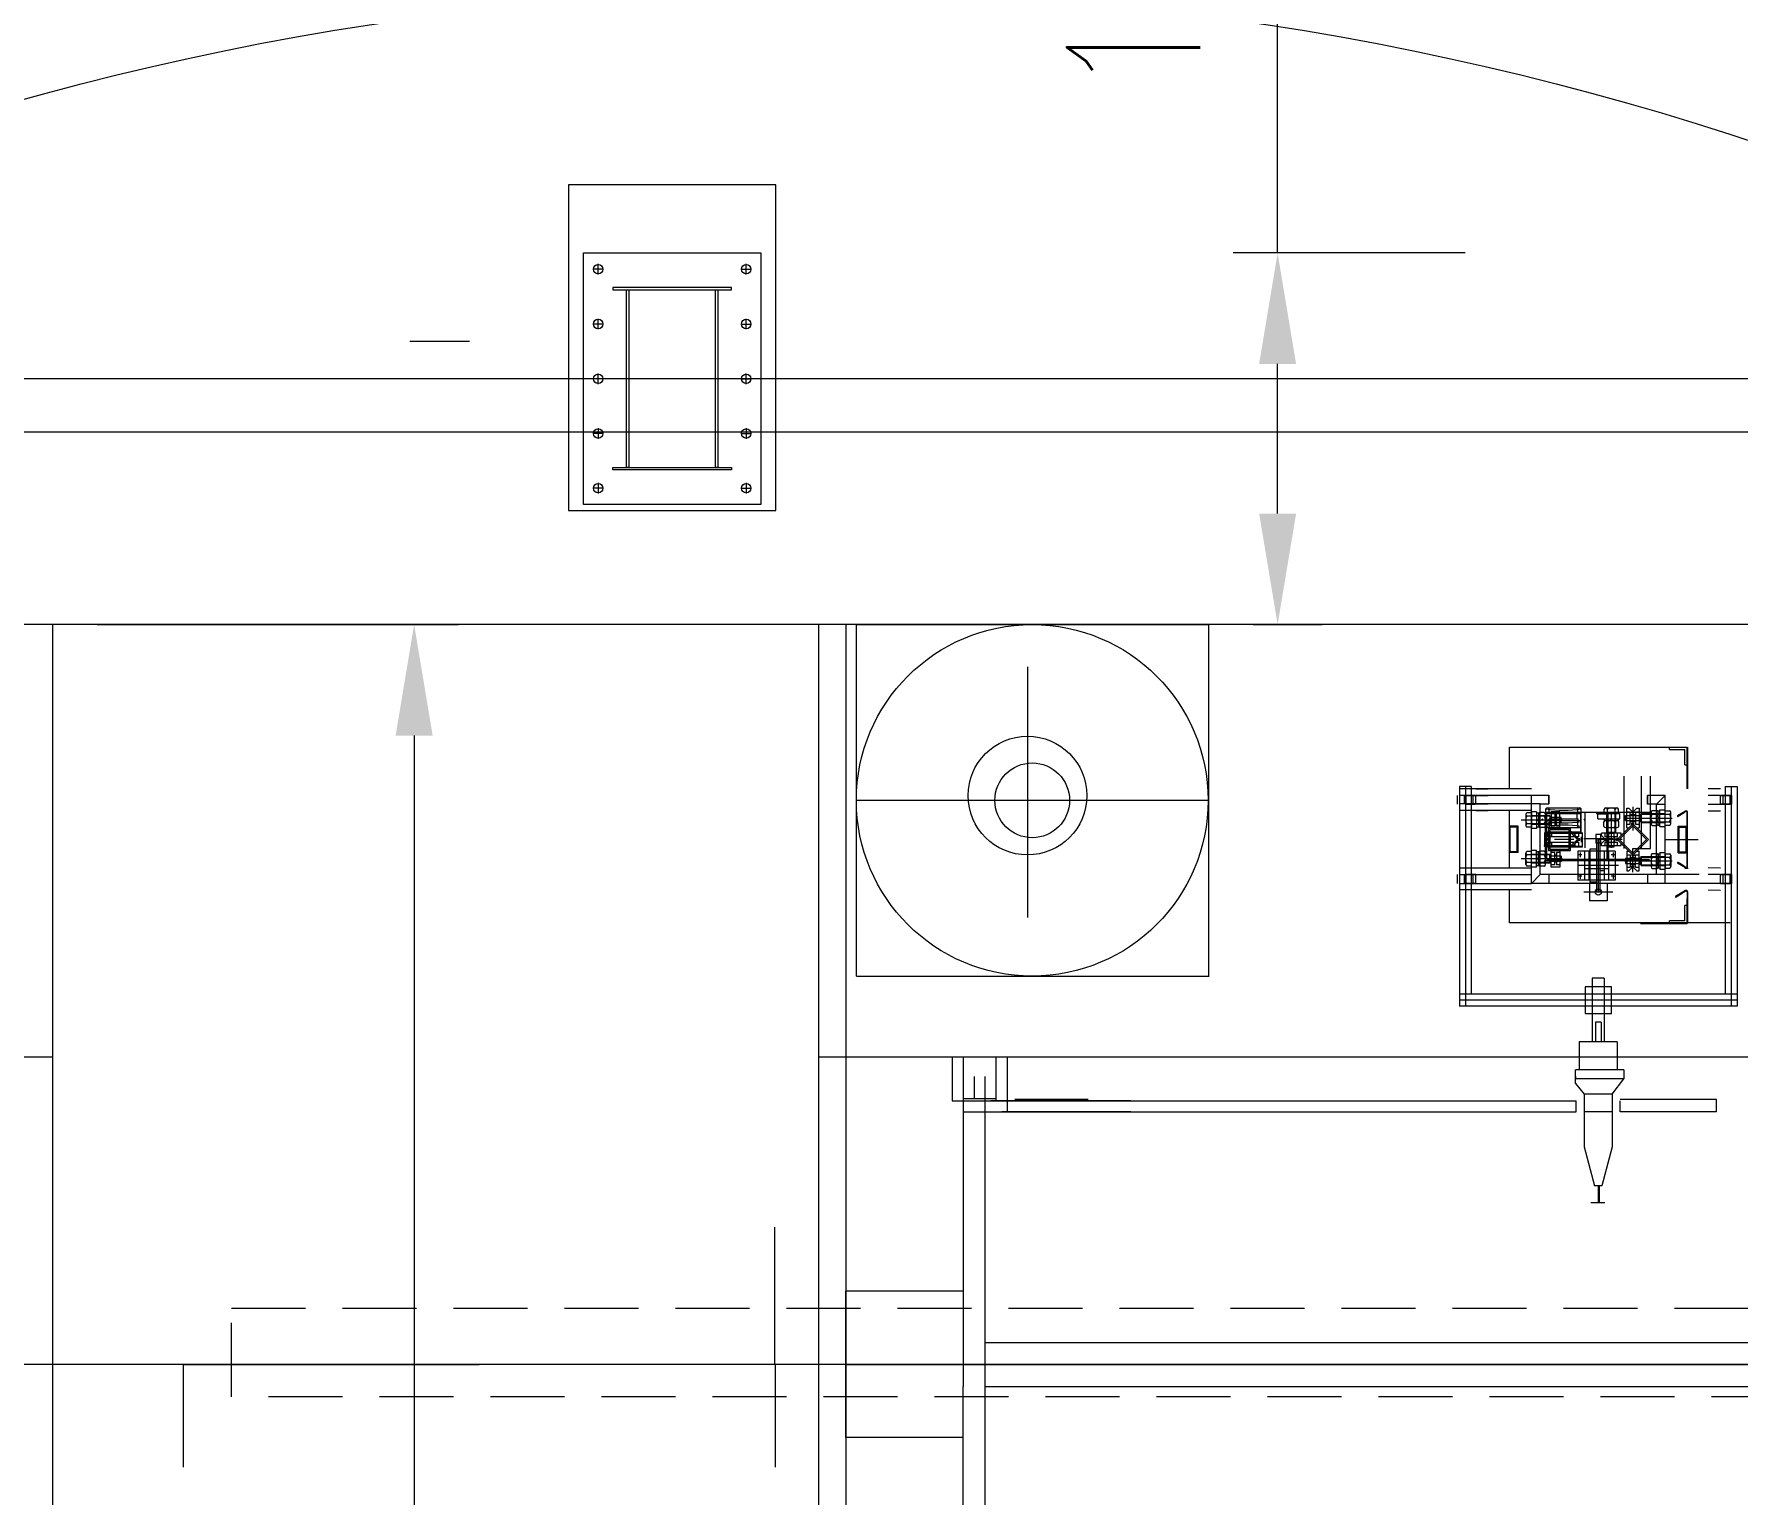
# Model space of a CAD drawing. Header units: inches. Extents: x 702888 to 852715, y 9845 to 271320.
# Drawn here: x 785736 to 791492, y 258725 to 263661 of the extents above; entities that cross this region are included whole.
import ezdxf

# ---------------------------------------------------------------- set-up
doc = ezdxf.new("R2010")
doc.units = ezdxf.units.IN
doc.header["$MEASUREMENT"] = 0
doc.header["$PDMODE"] = 34
doc.linetypes.add('DASHED2', pattern=[0.375, 0.25, -0.125])
doc.layers.get('0').update_dxf_attribs({"lineweight": 5})
doc.layers.get('Defpoints').update_dxf_attribs({"lineweight": 5})
doc.layers.add('AM_5', color=3, linetype='Continuous', lineweight=15)
doc.layers.add('chain', color=2, linetype='Continuous', lineweight=5)
doc.styles.add('s', font='simplex.shx', dxfattribs={"width": 0.8})
doc.dimstyles.new('mahesh$0', dxfattribs={"dimscale": 150, "dimtxt": 3, "dimasz": 2.5, "dimexe": 1, "dimexo": 1, "dimgap": 1, "dimtad": 1, "dimdec": 1, "dimzin": 12, "dimtxsty": 's', "dimcen": 2.5, "dimclrd": 1, "dimclre": 1, "dimclrt": 1, "dimadec": 0, "dimazin": 3, "dimtfac": 1, "dimtdec": 1, "dimtmove": 0, "dimatfit": 3, "dimfxl": 1, "dimlwd": 13, "dimlwe": 13, "dimarcsym": 0})

# ---------------------------------------------------------------- blocks, each defined once
blk = doc.blocks.new('*D416')
at = {"layer": 'AM_5', "color": 1, "lineweight": 13, "transparency": 16777216}
for p, q in [((78311.9, 27976.2), (78311.9, 30348.3)), ((78944.9, 27976.2), (78161.9, 27976.2)), ((78311.9, 27095.6), (78311.9, 27601.2)), ((78229.7, 26720.6), (78461.9, 26720.6))]:
    blk.add_line(p, q, dxfattribs=at)
at = {"layer": 'AM_5', "color": 1, "transparency": 16777216}
for points in [[(78249.4, 27601.2), (78374.4, 27601.2), (78311.9, 27976.2)], [(78249.4, 27095.6), (78374.4, 27095.6), (78311.9, 26720.6)]]:
    blk.add_solid(points, dxfattribs=at)
at = {"layer": 'Defpoints', "color": 0, "transparency": 16777216}
for p in [(78311.9, 27976.2), (79094.9, 27976.2), (78079.7, 26720.6)]:
    blk.add_point(p, dxfattribs=at)
at = {"layer": 'AM_5', "color": 1, "transparency": 16777216, "insert": (77894, 29349.8), "char_height": 450, "attachment_point": 5, "rotation": 90, "style": 's'}
blk.add_mtext('1255,6', dxfattribs=at)
blk = doc.blocks.new('*D418')
at = {"layer": 'AM_5', "color": 1, "lineweight": 13, "transparency": 16777216}
for p, q in [((74324.6, 26720.6), (75544.9, 26720.6)), ((75394.9, 26345.6), (75394.9, 11469)), ((75318.1, 11094), (75244.9, 11094))]:
    blk.add_line(p, q, dxfattribs=at)
at = {"layer": 'AM_5', "color": 1, "transparency": 16777216}
for points in [[(75332.4, 26345.6), (75457.4, 26345.6), (75394.9, 26720.6)], [(75332.4, 11469), (75457.4, 11469), (75394.9, 11094)]]:
    blk.add_solid(points, dxfattribs=at)
at = {"layer": 'Defpoints', "color": 0, "transparency": 16777216}
for p in [(74174.6, 26720.6), (75394.9, 11094), (75468.1, 11094)]:
    blk.add_point(p, dxfattribs=at)
at = {"layer": 'AM_5', "color": 1, "transparency": 16777216, "insert": (74977.1, 18907.3), "char_height": 450, "attachment_point": 5, "rotation": 90, "style": 's'}
blk.add_mtext('15626,6', dxfattribs=at)
blk = doc.blocks.new('A$C76b9bb42')
at = {"color": 3}
for p, q in [((76034.5667, 27921.1859), (75998.5667, 27921.1859)), ((76016.5667, 27903.1859), (76016.5667, 27939.1859)), ((76498.5667, 27921.1859), (76534.5667, 27921.1859)), ((76516.5667, 27903.1859), (76516.5667, 27939.1859)), ((76016.5667, 27718.1859), (76016.5667, 27754.1859)), ((76516.5667, 27718.1859), (76516.5667, 27754.1859)), ((76034.5667, 27736.1859), (75998.5667, 27736.1859)), ((76498.5667, 27736.1859), (76534.5667, 27736.1859)), ((76034.5667, 27551.1859), (75998.5667, 27551.1859)), ((76016.5667, 27533.1859), (76016.5667, 27569.1859)), ((76498.5667, 27551.1859), (76534.5667, 27551.1859)), ((76516.5667, 27533.1859), (76516.5667, 27569.1859)), ((76034.5667, 27366.1859), (75998.5667, 27366.1859)), ((76016.5667, 27384.1859), (76016.5667, 27348.1859)), ((76498.5667, 27366.1859), (76534.5667, 27366.1859)), ((76516.5667, 27384.1859), (76516.5667, 27348.1859)), ((76034.5667, 27181.1859), (75998.5667, 27181.1859)), ((76016.5667, 27199.1859), (76016.5667, 27163.1859)), ((76498.5667, 27181.1859), (76534.5667, 27181.1859)), ((76516.5667, 27199.1859), (76516.5667, 27163.1859))]:
    blk.add_line(p, q, dxfattribs=at)
for p, q in [((75379.9827, 27678.4401), (75581.5452, 27678.4401)), ((74174.5672, 14160.1254), (74174.5672, 26720.6253)), ((76761.653, 14160.1254), (76761.653, 26720.6253)), ((76888.8647, 25532.6253), (76888.8647, 26720.6253)), ((77466.8802, 26577.2718), (77466.8802, 25730.5795)), ((79094.8865, 26166.4057), (79094.8865, 26306.4176)), ((79094.8865, 26306.1859), (79695.2215, 26306.1859)), ((79635.8215, 26298.7609), (79635.8215, 26306.1859)), ((79695.2215, 26165.1109), (79695.2215, 26306.1859)), ((79696.7065, 26165.1109), (79696.7065, 26306.1859)), ((79698.1915, 26165.1109), (79698.1915, 26306.1859)), ((79635.8215, 26298.7609), (79687.7965, 26298.7609)), ((79687.7965, 26246.7859), (79687.7965, 26298.7609)), ((79482.2081, 25963.612), (79482.2081, 26208.2346)), ((79541.6081, 25963.612), (79541.6081, 26208.2346)), ((79571.3081, 25963.612), (79571.3081, 26208.2346)), ((79687.7965, 26246.7859), (79695.2215, 26246.7859)), ((78919.8002, 26113.1359), (78919.8002, 26142.8359)), ((78966.099, 26173.6394), (78926.004, 26173.6394)), ((78926.004, 26173.6394), (78926.004, 25431.3071)), ((78926.004, 26166.4057), (79169.1365, 26166.4057)), ((78926.004, 26144.1307), (79169.1365, 26144.1307)), ((78943.5602, 26113.1359), (78943.5602, 26142.8359)), ((78946.0515, 26173.6394), (78946.0515, 25431.3071)), ((78946.9806, 26113.1359), (78946.9806, 26142.8359)), ((78946.9806, 26142.8359), (78979.6506, 26142.8359)), ((78948.5429, 26113.1359), (78948.5429, 26142.8359)), ((78981.2129, 26142.8359), (78948.5429, 26142.8359)), ((78966.099, 26173.6394), (78966.099, 25471.4021)), ((78972.3029, 26113.1359), (78972.3029, 26142.8359)), ((78981.2129, 26165.1109), (79023.6365, 26165.3426)), ((78981.2129, 26142.8359), (79023.6365, 26143.0676)), ((78981.2129, 26113.1359), (78981.2129, 26142.8359)), ((79169.1365, 26144.1307), (79228.5365, 26144.1307)), ((79169.1365, 25847.1307), (79169.1365, 26144.1307)), ((79228.5365, 26114.4307), (79228.5365, 26144.1307)), ((79228.5365, 26144.1307), (79228.5365, 26114.4307)), ((79561.5715, 26142.8359), (79561.5715, 26113.1359)), ((79561.5715, 26113.1359), (79561.5715, 26142.8359)), ((79620.9715, 26142.8359), (79561.5715, 26142.8359)), ((79591.2715, 26113.1359), (79620.9715, 26142.8359)), ((79620.9715, 25845.8359), (79620.9715, 26142.8359)), ((79808.5601, 26165.1109), (79766.1365, 26165.3426)), ((79808.5601, 26142.8359), (79766.1365, 26143.0676)), ((79808.5601, 26113.1359), (79808.5601, 26142.8359)), ((79808.5601, 26142.8359), (79841.2301, 26142.8359)), ((79842.7924, 26142.8359), (79810.1224, 26142.8359)), ((79817.4701, 26113.1359), (79817.4701, 26142.8359)), ((79823.674, 26173.6394), (79863.769, 26173.6394)), ((79823.674, 26173.6394), (79823.674, 25471.4021)), ((79841.2301, 26113.1359), (79841.2301, 26142.8359)), ((79842.7924, 26113.1359), (79842.7924, 26142.8359)), ((79843.7215, 26173.6394), (79843.7215, 25431.3071)), ((79846.2128, 26113.1359), (79846.2128, 26142.8359)), ((79863.769, 26173.6394), (79863.769, 25431.3071)), ((78076.8647, 26126.6253), (76888.8647, 26126.6253)), ((79169.1365, 26114.4307), (78926.004, 26114.4307)), ((79169.1365, 26092.1557), (78926.004, 26092.1557)), ((78946.9806, 26113.1359), (78979.6506, 26113.1359)), ((78981.2129, 26113.1359), (78948.5429, 26113.1359)), ((79023.6365, 26113.3676), (78981.2129, 26113.1359)), ((79023.6365, 26091.0926), (78981.2129, 26090.8609)), ((79094.8865, 25898.0426), (79094.8865, 26092.1557)), ((79149.8315, 26078.8899), (79149.8315, 26040.8719)), ((79169.1365, 26084.4101), (79153.8674, 26084.4101)), ((79169.1361, 26074.9061), (79169.1361, 26044.9091)), ((79169.1361, 26074.9061), (79170.8095, 26074.9061)), ((79198.8365, 26114.4307), (79169.1365, 26114.4307)), ((79186.9565, 26088.1226), (79169.1365, 26088.1226)), ((79169.1365, 26084.4101), (79169.1365, 26035.4051)), ((79216.6561, 26074.7576), (79169.1365, 26074.7576)), ((79186.9561, 26083.6676), (79186.9561, 26036.1476)), ((79192.8961, 26083.6676), (79186.9561, 26083.6676)), ((79186.9565, 26088.1226), (79186.9565, 26031.6926)), ((79192.8961, 26083.6676), (79192.8961, 26036.1476)), ((79212.827, 26085.1526), (79196.7251, 26085.1526)), ((79198.8365, 26114.4307), (79228.5365, 26114.4307)), ((79198.8365, 25876.8307), (79198.8365, 26114.4307)), ((79216.6561, 26079.027), (79216.6561, 26040.7882)), ((79231.5061, 26074.7576), (79216.6561, 26074.7576)), ((79573.0865, 26085.3308), (79216.6865, 26085.3308)), ((79216.6865, 25921.9808), (79216.6865, 26085.3308)), ((79218.2438, 26082.6013), (79218.2438, 26097.4513)), ((79218.2438, 26034.6626), (79218.2438, 26082.6013)), ((79220.1001, 26034.6626), (79220.1001, 26082.1822)), ((79220.2486, 26082.1826), (79220.2486, 26080.5091)), ((79220.2486, 26082.1826), (79335.7516, 26082.1826)), ((79220.8426, 26053.2251), (79220.8426, 26078.4701)), ((79253.8115, 26080.8758), (79221.1415, 26080.8758)), ((79221.1415, 25926.4358), (79221.1415, 26080.8758)), ((79224.2323, 26101.4872), (79331.7143, 26101.4872)), ((79229.7526, 26082.1822), (79229.7526, 26097.4513)), ((79229.7526, 26082.1822), (79326.2476, 26082.1822)), ((79231.5061, 26074.7576), (79231.5061, 26045.0576)), ((79231.5061, 26074.7576), (79232.9911, 26073.2726)), ((79235.9611, 26088.1226), (79235.9611, 26031.6926)), ((79265.6611, 26088.1226), (79235.9611, 26088.1226)), ((79247.8411, 26080.6976), (79235.9611, 26080.6976)), ((79247.8411, 26080.6976), (79247.8411, 26039.1176)), ((79252.7701, 26064.3622), (79252.7701, 26082.1822)), ((79252.7701, 26082.1822), (79324.0201, 26082.1822)), ((79253.7811, 26039.1176), (79253.7811, 26080.6976)), ((79265.6611, 26080.6976), (79253.7811, 26080.6976)), ((79253.8115, 26080.8758), (79253.8115, 26085.3308)), ((79265.6611, 26031.6926), (79265.6611, 26088.1226)), ((79324.0201, 26064.3622), (79324.0201, 26082.1822)), ((79326.2476, 26082.1822), (79326.2476, 26097.4513)), ((79335.7516, 26082.1826), (79335.7516, 26080.5091)), ((79335.9001, 26034.6626), (79335.9001, 26082.1822)), ((79337.7563, 26082.6013), (79337.7563, 26097.4513)), ((79337.7563, 26034.6626), (79337.7563, 26082.6013)), ((79350.7501, 25966.6785), (79350.7501, 26087.2362)), ((79390.7965, 26080.6441), (79390.7965, 26085.0991)), ((79390.7965, 26080.6441), (79390.7965, 26085.0991)), ((79390.7965, 26080.6441), (79423.4665, 26080.6441)), ((79390.7965, 26080.6441), (79423.4665, 26080.6441)), ((79393.344, 26064.1305), (79393.344, 26081.9505)), ((79393.344, 26081.9505), (79467.594, 26081.9505)), ((79414.8765, 26081.9505), (79414.8765, 26097.2196)), ((79414.8765, 26081.9505), (79463.8815, 26081.9505)), ((79420.3967, 26101.2555), (79458.4147, 26101.2555)), ((79423.4665, 26080.6441), (79423.4665, 25926.2041)), ((79423.7865, 26052.9934), (79423.7865, 26078.2384)), ((79424.3805, 26081.9509), (79424.3805, 26080.2774)), ((79424.3805, 26081.9509), (79454.3775, 26081.9509)), ((79424.529, 26034.4309), (79424.529, 26081.9505)), ((79426.3852, 26082.3696), (79426.3852, 26097.2196)), ((79426.3852, 26034.4309), (79426.3852, 26082.3696)), ((79427.9215, 26085.0991), (79427.9215, 25921.7491)), ((79439.379, 25966.4468), (79439.379, 26087.0046)), ((79452.3727, 26082.3696), (79452.3727, 26097.2196)), ((79452.3727, 26034.4309), (79452.3727, 26082.3696)), ((79454.229, 26034.4309), (79454.229, 26081.9505)), ((79454.3775, 26081.9509), (79454.3775, 26080.2774)), ((79463.8815, 26081.9505), (79463.8815, 26097.2196)), ((79467.594, 26064.1305), (79467.594, 26081.9505)), ((79486.6631, 26057.955), (79486.6631, 26075.775)), ((79486.6631, 26075.775), (79489.4846, 26075.775)), ((79489.4846, 26057.955), (79489.4846, 26075.775)), ((79489.4846, 26075.4037), (79491.1181, 26075.4037)), ((79491.1181, 26033.4525), (79491.1181, 26100.2775)), ((79491.1181, 26100.2775), (79498.5431, 26100.2775)), ((79491.1181, 26087.655), (79502.9981, 26087.655)), ((79491.1181, 26075.775), (79535.6681, 26075.775)), ((79491.1181, 26075.775), (79532.6981, 26075.775)), ((79508.9381, 26089.8825), (79498.5431, 26100.2775)), ((79502.9981, 26046.075), (79502.9981, 26087.655)), ((79502.9981, 26078.745), (79520.8181, 26078.745)), ((79508.9381, 26089.8825), (79508.9381, 26084.685)), ((79508.9381, 26084.685), (79514.8781, 26084.685)), ((79511.9081, 26104.9379), (79511.9081, 26025.0598)), ((79525.2731, 26100.2775), (79514.8781, 26089.8825)), ((79514.8781, 26089.8825), (79514.8781, 26084.685)), ((79520.8181, 26087.655), (79520.8181, 26046.075)), ((79520.8181, 26087.655), (79532.6981, 26087.655)), ((79525.2731, 26100.2775), (79532.6981, 26100.2775)), ((79532.6981, 26100.2775), (79532.6981, 26033.4525)), ((79532.6981, 26077.26), (79535.6681, 26077.26)), ((79535.6681, 26077.26), (79535.6681, 26056.47)), ((79535.6681, 26077.26), (79538.6381, 26077.26)), ((79538.6381, 26080.23), (79540.1231, 26081.715)), ((79538.6381, 26053.5), (79538.6381, 26080.23)), ((79538.6381, 26079.8587), (79573.4519, 26079.8587)), ((79540.1231, 26081.715), (79573.4519, 26081.715)), ((79540.1231, 26052.015), (79540.1231, 26081.715)), ((79591.2715, 26113.1359), (79561.5715, 26113.1359)), ((79573.4519, 26047.7456), (79573.4519, 26085.9844)), ((79573.4519, 26081.715), (79620.9715, 26081.715)), ((79573.4519, 26079.8587), (79621.3905, 26079.8587)), ((79577.2809, 26092.11), (79593.3829, 26092.11)), ((79577.2809, 26079.8587), (79593.3829, 26079.8587)), ((79591.2715, 26113.1359), (79620.9715, 26113.1359)), ((79591.2715, 25875.5359), (79591.2715, 26113.1359)), ((79597.2119, 26043.105), (79597.2119, 26090.625)), ((79597.2119, 26090.625), (79603.1519, 26090.625)), ((79603.1515, 26038.65), (79603.1515, 26095.08)), ((79603.1515, 26095.08), (79620.9715, 26095.08)), ((79603.1519, 26043.105), (79603.1519, 26090.625)), ((79620.9719, 26081.8635), (79619.2984, 26081.8635)), ((79620.9715, 26042.3625), (79620.9715, 26091.3675)), ((79620.9715, 26091.3675), (79636.2405, 26091.3675)), ((79620.9719, 26051.8665), (79620.9719, 26081.8635)), ((79621.3905, 26079.8587), (79636.2405, 26079.8587)), ((79640.2765, 26047.8827), (79640.2765, 26085.9007)), ((79690.024, 26090.2669), (79662.984, 26074.6554)), ((79690.7665, 26088.9809), (79663.7265, 26073.3693)), ((79685.331, 26084.128), (79664.469, 26072.0833)), ((79684.5885, 26085.414), (79685.331, 26084.128)), ((79695.2215, 25897.8109), (79695.2215, 26090.8609)), ((79695.2215, 25902.2631), (79695.2215, 26086.4088)), ((79696.7065, 25902.2631), (79696.7065, 26086.4088)), ((79766.1365, 26113.3676), (79808.5601, 26113.1359)), ((79766.1365, 26091.0926), (79808.5601, 26090.8609)), ((79808.5601, 26113.1359), (79841.2301, 26113.1359)), ((79842.7924, 26113.1359), (79810.1224, 26113.1359)), ((79124.5865, 26039.1176), (79094.8865, 26039.1176)), ((79121.6165, 26036.1476), (79097.8565, 26036.1476)), ((79097.8565, 25952.9876), (79097.8565, 26036.1476)), ((79121.6165, 25952.9876), (79121.6165, 26036.1476)), ((79124.5865, 25950.0176), (79124.5865, 26039.1176)), ((79272.7602, 26059.9076), (79134.3824, 26059.9076)), ((79168.7174, 26072.9014), (79153.8674, 26072.9014)), ((79168.7174, 26046.9139), (79153.8674, 26046.9139)), ((79169.1365, 26035.4051), (79153.8674, 26035.4051)), ((79216.6561, 26072.9014), (79168.7174, 26072.9014)), ((79216.6561, 26046.9139), (79168.7174, 26046.9139)), ((79169.1361, 26044.9091), (79170.8095, 26044.9091)), ((79216.6561, 26045.0576), (79169.1365, 26045.0576)), ((79186.9565, 26031.6926), (79169.1365, 26031.6926)), ((79192.8961, 26036.1476), (79186.9561, 26036.1476)), ((79192.8961, 26063.1548), (79186.9565, 26060.0601)), ((79192.8961, 26059.9076), (79186.9565, 26056.8129)), ((79212.827, 26072.9014), (79196.7251, 26072.9014)), ((79212.827, 26046.9139), (79196.7251, 26046.9139)), ((79212.827, 26034.6626), (79196.7251, 26034.6626)), ((79208.4973, 26058.4226), (79205.4026, 26064.3622)), ((79214.1601, 26015.3576), (79214.1601, 26018.3276)), ((79215.6451, 26015.3576), (79215.6451, 26018.3276)), ((79232.9911, 26072.9014), (79216.6561, 26072.9014)), ((79232.9911, 26046.9139), (79216.6561, 26046.9139)), ((79231.5061, 26045.0576), (79216.6561, 26045.0576)), ((79218.2438, 26038.4916), (79218.2438, 26054.5936)), ((79218.2438, 26018.3276), (79218.2438, 26034.6626)), ((79220.1001, 26019.8126), (79218.6151, 26018.3276)), ((79218.6151, 26018.3276), (79337.3851, 26018.3276)), ((79220.1001, 26019.8126), (79220.1001, 26034.6626)), ((79220.1001, 26019.8126), (79335.9001, 26019.8126)), ((79220.2486, 26049.5126), (79220.2486, 26053.2251)), ((79224.3694, 26034.6626), (79331.6307, 26034.6626)), ((79301.3011, 26031.6926), (79227.0511, 26031.6926)), ((79227.0511, 26031.6926), (79227.0511, 25957.4426)), ((79229.0101, 26058.4226), (79229.0101, 26064.3626)), ((79229.0101, 26064.3626), (79326.9901, 26064.3626)), ((79229.0101, 26058.4226), (79326.9901, 26058.4226)), ((79230.4951, 26038.4916), (79230.4951, 26054.5936)), ((79232.9911, 26046.5426), (79231.5061, 26045.0576)), ((79296.8461, 26027.2376), (79231.5061, 26027.2376)), ((79231.5061, 26027.2376), (79231.5061, 25961.8976)), ((79232.9911, 26073.2726), (79232.9911, 26046.5426)), ((79235.9611, 26070.3026), (79232.9911, 26070.3026)), ((79265.6611, 26068.8176), (79232.9911, 26068.8176)), ((79265.6611, 26050.9976), (79232.9911, 26050.9976)), ((79235.9611, 26049.5126), (79232.9911, 26049.5126)), ((79265.6611, 26068.8176), (79235.9611, 26068.8176)), ((79265.6611, 26050.9976), (79235.9611, 26050.9976)), ((79247.8411, 26039.1176), (79235.9611, 26039.1176)), ((79265.6611, 26031.6926), (79235.9611, 26031.6926)), ((79253.7811, 26071.7876), (79247.8411, 26071.7876)), ((79253.7811, 26048.0276), (79247.8411, 26048.0276)), ((79252.7701, 26064.3622), (79324.0201, 26064.3622)), ((79265.6611, 26039.1176), (79253.7811, 26039.1176)), ((79267.2946, 26068.4464), (79265.6611, 26068.4464)), ((79267.2946, 26051.3689), (79265.6611, 26051.3689)), ((79267.2946, 26050.9976), (79267.2946, 26068.8176)), ((79270.1161, 26068.8176), (79267.2946, 26068.8176)), ((79270.1161, 26050.9976), (79267.2946, 26050.9976)), ((79270.1161, 26050.9976), (79270.1161, 26068.8176)), ((79296.8461, 25961.8976), (79296.8461, 26027.2376)), ((79301.3011, 25957.4426), (79301.3011, 26031.6926)), ((79301.3011, 25963.3826), (79301.3011, 26025.7526)), ((79301.3011, 25963.3826), (79301.3011, 26025.7526)), ((79304.4512, 26020.8189), (79301.3011, 26017.6688)), ((79301.3011, 26017.6688), (79324.4022, 25994.5676)), ((79304.4512, 26020.8189), (79330.7026, 25994.5676)), ((79325.5051, 26038.4916), (79325.5051, 26054.5936)), ((79326.9901, 26058.4226), (79326.9901, 26064.3626)), ((79335.9001, 26019.8126), (79335.9001, 26034.6626)), ((79337.3851, 26018.3276), (79335.9001, 26019.8126)), ((79337.7563, 26038.4916), (79337.7563, 26054.5936)), ((79337.7563, 26018.3276), (79337.7563, 26034.6626)), ((79340.3551, 26015.3576), (79340.3551, 26018.3276)), ((79341.8401, 26015.3576), (79341.8401, 26018.3276)), ((79350.7501, 26058.4226), (79347.6553, 26064.3622)), ((79393.344, 26064.1305), (79467.594, 26064.1305)), ((79414.134, 26038.2599), (79414.134, 26054.3619)), ((79415.619, 26064.1309), (79463.139, 26064.1309)), ((79415.619, 26058.1909), (79415.619, 26064.1309)), ((79415.619, 26058.1909), (79463.139, 26058.1909)), ((79420.2596, 26034.4309), (79458.4984, 26034.4309)), ((79424.3805, 26049.2809), (79424.3805, 26052.9934)), ((79424.529, 26019.5809), (79424.529, 26034.4309)), ((79424.529, 26019.5809), (79454.229, 26019.5809)), ((79424.529, 26019.5809), (79426.014, 26018.0959)), ((79426.014, 26018.0959), (79452.744, 26018.0959)), ((79426.3852, 26038.2599), (79426.3852, 26054.3619)), ((79426.3852, 26018.0959), (79426.3852, 26034.4309)), ((79428.984, 26015.1259), (79428.984, 26018.0959)), ((79430.469, 26015.1259), (79430.469, 26018.0959)), ((79436.1317, 26058.1909), (79439.2265, 26064.1305)), ((79439.379, 26058.1909), (79442.4737, 26064.1305)), ((79448.289, 26015.1259), (79448.289, 26018.0959)), ((79449.774, 26015.1259), (79449.774, 26018.0959)), ((79452.3727, 26038.2599), (79452.3727, 26054.3619)), ((79452.3727, 26018.0959), (79452.3727, 26034.4309)), ((79452.744, 26018.0959), (79454.229, 26019.5809)), ((79454.229, 26019.5809), (79454.229, 26034.4309)), ((79459.4054, 25994.3359), (79511.9081, 26046.8386)), ((79463.139, 26058.1909), (79463.139, 26064.1309)), ((79464.624, 26038.2599), (79464.624, 26054.3619)), ((79465.7057, 25994.3359), (79511.9081, 26040.5383)), ((79484.019, 26066.865), (79644.5043, 26066.865)), ((79486.6631, 26057.955), (79489.4846, 26057.955)), ((79489.4846, 26058.3262), (79491.1181, 26058.3262)), ((79491.1181, 26057.955), (79535.6681, 26057.955)), ((79491.1181, 26057.955), (79532.6981, 26057.955)), ((79491.1181, 26046.075), (79502.9981, 26046.075)), ((79491.1181, 26033.4525), (79498.5431, 26033.4525)), ((79511.9081, 26046.8175), (79498.5431, 26033.4525)), ((79502.9981, 26054.985), (79520.8181, 26054.985)), ((79508.9381, 26043.8475), (79508.9381, 26049.045)), ((79508.9381, 26049.045), (79514.8781, 26049.045)), ((79511.9081, 26046.8386), (79564.4107, 25994.3359)), ((79525.2731, 26033.4525), (79511.9081, 26046.8175)), ((79511.9081, 26040.5383), (79558.1104, 25994.3359)), ((79514.8781, 26043.8475), (79514.8781, 26049.045)), ((79520.8181, 26046.075), (79532.6981, 26046.075)), ((79525.2731, 26033.4525), (79532.6981, 26033.4525)), ((79532.6981, 26056.47), (79535.6681, 26056.47)), ((79535.6681, 26056.47), (79538.6381, 26056.47)), ((79538.6381, 26053.8712), (79573.4519, 26053.8712)), ((79540.1231, 26052.015), (79538.6381, 26053.5)), ((79540.1231, 26052.015), (79573.4519, 26052.015)), ((79573.4519, 26053.8712), (79621.3905, 26053.8712)), ((79573.4519, 26052.015), (79620.9715, 26052.015)), ((79577.2809, 26053.8712), (79593.3829, 26053.8712)), ((79577.2809, 26041.62), (79593.3829, 26041.62)), ((79597.2119, 26066.865), (79603.1515, 26069.9597)), ((79597.2119, 26063.6177), (79603.1515, 26066.7125)), ((79597.2119, 26043.105), (79603.1519, 26043.105)), ((79603.1515, 26038.65), (79620.9715, 26038.65)), ((79620.9719, 26051.8665), (79619.2984, 26051.8665)), ((79620.9715, 26042.3625), (79636.2405, 26042.3625)), ((79621.3905, 26053.8712), (79636.2405, 26053.8712)), ((79665.5215, 26038.8859), (79695.2215, 26038.8859)), ((79665.5215, 25949.7859), (79665.5215, 26038.8859)), ((79668.4915, 26035.9159), (79692.2515, 26035.9159)), ((79668.4915, 25952.7559), (79668.4915, 26035.9159)), ((79692.2515, 25952.7559), (79692.2515, 26035.9159)), ((79213.7888, 25972.1441), (79213.7888, 25973.7776)), ((79214.1601, 25973.7776), (79214.1601, 26015.3576)), ((79214.1601, 25973.7776), (79214.1601, 26015.3576)), ((79214.1601, 25969.3226), (79214.1601, 25972.1441)), ((79214.1601, 25972.1441), (79341.8401, 25972.1441)), ((79214.1601, 25969.3226), (79341.8401, 25969.3226)), ((79215.6451, 26015.3576), (79340.3551, 26015.3576)), ((79217.1301, 25985.6576), (79217.1301, 26003.4776)), ((79223.0701, 25991.5976), (79223.0701, 25997.5376)), ((79228.2676, 25997.5376), (79223.0701, 25997.5376)), ((79228.2676, 25991.5976), (79223.0701, 25991.5976)), ((79226.0401, 26003.4776), (79226.0401, 26015.3576)), ((79329.9601, 26003.4776), (79226.0401, 26003.4776)), ((79226.0401, 25985.6576), (79329.9601, 25985.6576)), ((79226.0401, 25973.7776), (79226.0401, 25985.6576)), ((79238.6626, 26007.9326), (79228.2676, 25997.5376)), ((79228.2676, 25991.5976), (79238.6626, 25981.2026)), ((79231.5061, 25961.8976), (79296.8461, 25961.8976)), ((79238.6626, 26007.9326), (79238.6626, 26015.3576)), ((79317.3376, 26015.3576), (79238.6626, 26015.3576)), ((79238.6626, 25973.7776), (79238.6626, 25981.2026)), ((79238.6626, 25973.7776), (79317.3376, 25973.7776)), ((79312.6772, 25994.5676), (79247.0552, 25994.5676)), ((79324.4022, 25994.5676), (79301.3011, 25971.4664)), ((79301.3011, 25971.4664), (79304.4512, 25968.3163)), ((79330.7026, 25994.5676), (79304.4512, 25968.3163)), ((79317.3376, 26007.9326), (79317.3376, 26015.3576)), ((79317.3376, 26007.9326), (79330.7026, 25994.5676)), ((79330.7026, 25994.5676), (79317.3376, 25981.2026)), ((79317.3376, 25973.7776), (79317.3376, 25981.2026)), ((79327.7326, 25997.5376), (79332.9301, 25997.5376)), ((79327.7326, 25991.5976), (79332.9301, 25991.5976)), ((79329.9601, 26003.4776), (79329.9601, 26015.3576)), ((79329.9601, 25973.7776), (79329.9601, 25985.6576)), ((79332.9301, 25991.5976), (79332.9301, 25997.5376)), ((79338.8701, 25985.6576), (79338.8701, 26003.4776)), ((79341.8401, 25973.7776), (79341.8401, 26015.3576)), ((79341.8401, 25973.7776), (79341.8401, 26015.3576)), ((79341.8401, 25969.3226), (79341.8401, 25972.1441)), ((79342.2113, 25972.1441), (79342.2113, 25973.7776)), ((79444.2862, 25996.2308), (79346.6911, 25996.2308)), ((79389.3177, 25961.9867), (79366.3002, 25961.9867)), ((79366.3002, 25961.9867), (79366.3002, 25850.6117)), ((79403.054, 26011.0808), (79386.719, 26011.0808)), ((79386.719, 26011.0808), (79386.719, 25981.3808)), ((79403.054, 25981.3808), (79386.719, 25981.3808)), ((79389.3177, 25996.2308), (79389.3177, 25816.3676)), ((79394.8865, 25996.2308), (79394.8865, 25816.3676)), ((79475.3517, 25994.3359), (79395.4737, 25994.3359)), ((79400.4552, 25996.2308), (79400.4552, 25816.3676)), ((79403.054, 26011.0808), (79403.054, 25981.3808)), ((79405.9665, 26007.7009), (79405.9665, 26015.1259)), ((79472.7915, 26015.1259), (79405.9665, 26015.1259)), ((79405.9665, 26007.7009), (79416.3615, 25997.3059)), ((79416.3615, 25991.3659), (79405.9665, 25980.9709)), ((79405.9665, 25973.5459), (79405.9665, 25980.9709)), ((79405.9665, 25973.5459), (79472.7915, 25973.5459)), ((79416.3615, 25997.3059), (79421.559, 25997.3059)), ((79416.3615, 25991.3659), (79421.559, 25991.3659)), ((79418.589, 26003.2459), (79418.589, 26015.1259)), ((79460.169, 26003.2459), (79418.589, 26003.2459)), ((79418.589, 25985.4259), (79460.169, 25985.4259)), ((79418.589, 25973.5459), (79418.589, 25985.4259)), ((79421.559, 25991.3659), (79421.559, 25997.3059)), ((79427.499, 25985.4259), (79427.499, 26003.2459)), ((79428.984, 26015.1259), (79449.774, 26015.1259)), ((79430.469, 25973.5459), (79430.469, 26015.1259)), ((79430.469, 25973.5459), (79430.469, 26015.1259)), ((79430.469, 25971.9124), (79448.289, 25971.9124)), ((79430.469, 25969.0909), (79430.469, 25971.9124)), ((79430.469, 25969.0909), (79448.289, 25969.0909)), ((79430.8402, 25971.9124), (79430.8402, 25973.5459)), ((79447.9177, 25971.9124), (79447.9177, 25973.5459)), ((79448.289, 25973.5459), (79448.289, 26015.1259)), ((79448.289, 25973.5459), (79448.289, 26015.1259)), ((79448.289, 25969.0909), (79448.289, 25971.9124)), ((79451.259, 25985.4259), (79451.259, 26003.2459)), ((79462.3965, 25997.3059), (79457.199, 25997.3059)), ((79457.199, 25991.3659), (79457.199, 25997.3059)), ((79462.3965, 25991.3659), (79457.199, 25991.3659)), ((79459.4054, 25994.3359), (79511.9081, 25941.8332)), ((79472.7915, 26007.7009), (79459.4265, 25994.3359)), ((79459.4265, 25994.3359), (79472.7915, 25980.9709)), ((79460.169, 26003.2459), (79460.169, 26015.1259)), ((79460.169, 25973.5459), (79460.169, 25985.4259)), ((79465.7057, 25994.3359), (79511.9081, 25948.1336)), ((79472.7915, 26007.7009), (79472.7915, 26015.1259)), ((79472.7915, 25973.5459), (79472.7915, 25980.9709)), ((79511.9081, 25941.8332), (79564.4107, 25994.3359)), ((79511.9081, 25948.1336), (79558.1104, 25994.3359)), ((79511.9081, 25963.612), (79571.3081, 25963.612)), ((79511.9081, 25883.734), (79511.9081, 25963.612)), ((79620.9715, 25994.3359), (79732.0847, 25994.3359)), ((79124.5865, 25950.0176), (79094.8865, 25950.0176)), ((79121.6165, 25952.9876), (79097.8565, 25952.9876)), ((79272.7602, 25929.2276), (79134.3824, 25929.2276)), ((79149.8315, 25910.2454), (79149.8315, 25948.2633)), ((79169.1365, 25953.7301), (79153.8674, 25953.7301)), ((79168.7174, 25942.2214), (79153.8674, 25942.2214)), ((79168.7174, 25916.2339), (79153.8674, 25916.2339)), ((79169.1365, 25904.7251), (79153.8674, 25904.7251)), ((79216.6561, 25942.2214), (79168.7174, 25942.2214)), ((79216.6561, 25916.2339), (79168.7174, 25916.2339)), ((79169.1361, 25944.2261), (79170.8095, 25944.2261)), ((79169.1361, 25914.2291), (79169.1361, 25944.2261)), ((79169.1361, 25914.2291), (79170.8095, 25914.2291)), ((79186.9565, 25957.4426), (79169.1365, 25957.4426)), ((79169.1365, 25904.7251), (79169.1365, 25953.7301)), ((79216.6561, 25944.0776), (79169.1365, 25944.0776)), ((79216.6561, 25914.3776), (79169.1365, 25914.3776)), ((79192.8961, 25952.9876), (79186.9561, 25952.9876)), ((79186.9561, 25905.4676), (79186.9561, 25952.9876)), ((79192.8961, 25905.4676), (79186.9561, 25905.4676)), ((79186.9565, 25901.0126), (79186.9565, 25957.4426)), ((79192.8961, 25929.2276), (79186.9565, 25932.3223)), ((79192.8961, 25925.9804), (79186.9565, 25929.0751)), ((79192.8961, 25905.4676), (79192.8961, 25952.9876)), ((79212.827, 25954.4726), (79196.7251, 25954.4726)), ((79212.827, 25942.2214), (79196.7251, 25942.2214)), ((79212.827, 25916.2339), (79196.7251, 25916.2339)), ((79212.827, 25903.9826), (79196.7251, 25903.9826)), ((79216.6561, 25910.1082), (79216.6561, 25948.347)), ((79231.5061, 25944.0776), (79216.6561, 25944.0776)), ((79232.9911, 25942.2214), (79216.6561, 25942.2214)), ((79232.9911, 25916.2339), (79216.6561, 25916.2339)), ((79231.5061, 25914.3776), (79216.6561, 25914.3776)), ((79573.0865, 25921.9808), (79216.6865, 25921.9808)), ((79568.6315, 25926.4358), (79221.1415, 25926.4358)), ((79227.0511, 25957.4426), (79301.3011, 25957.4426)), ((79232.9911, 25942.5926), (79231.5061, 25944.0776)), ((79231.5061, 25914.3776), (79231.5061, 25944.0776)), ((79231.5061, 25914.3776), (79232.9911, 25915.8626)), ((79232.9911, 25915.8626), (79232.9911, 25942.5926)), ((79235.9611, 25939.6226), (79232.9911, 25939.6226)), ((79265.6611, 25938.1376), (79232.9911, 25938.1376)), ((79265.6611, 25920.3176), (79232.9911, 25920.3176)), ((79235.9611, 25918.8326), (79232.9911, 25918.8326)), ((79265.6611, 25957.4426), (79235.9611, 25957.4426)), ((79235.9611, 25901.0126), (79235.9611, 25957.4426)), ((79247.8411, 25950.0176), (79235.9611, 25950.0176)), ((79265.6611, 25938.1376), (79235.9611, 25938.1376)), ((79265.6611, 25920.3176), (79235.9611, 25920.3176)), ((79247.8411, 25908.4376), (79235.9611, 25908.4376)), ((79247.8411, 25908.4376), (79247.8411, 25950.0176)), ((79253.7811, 25941.1076), (79247.8411, 25941.1076)), ((79253.7811, 25917.3476), (79247.8411, 25917.3476)), ((79265.6611, 25950.0176), (79253.7811, 25950.0176)), ((79253.7811, 25950.0176), (79253.7811, 25908.4376)), ((79265.6611, 25908.4376), (79253.7811, 25908.4376)), ((79265.6611, 25957.4426), (79265.6611, 25901.0126)), ((79267.2946, 25937.7664), (79265.6611, 25937.7664)), ((79267.2946, 25920.6889), (79265.6611, 25920.6889)), ((79270.1161, 25938.1376), (79267.2946, 25938.1376)), ((79267.2946, 25938.1376), (79267.2946, 25920.3176)), ((79270.1161, 25920.3176), (79267.2946, 25920.3176)), ((79270.1161, 25938.1376), (79270.1161, 25920.3176)), ((79452.4302, 25955.3042), (79326.2052, 25955.3042)), ((79326.2052, 25955.3042), (79326.2052, 25857.2942)), ((79463.4922, 25906.2992), (79326.4395, 25906.2992)), ((79339.5291, 25941.9392), (79329.2161, 25941.9392)), ((79333.6302, 25950.042), (79333.6302, 25934.1651)), ((79348.4802, 25955.3042), (79348.4802, 25857.2942)), ((79363.3302, 25955.3042), (79363.3302, 25857.2942)), ((79366.3002, 25924.1192), (79363.3302, 25924.1192)), ((79415.3052, 25924.1192), (79400.4552, 25924.1192)), ((79415.3052, 25955.3042), (79415.3052, 25857.2942)), ((79430.1552, 25955.3042), (79430.1552, 25857.2942)), ((79450.1958, 25941.9392), (79439.0895, 25941.9392)), ((79445.0052, 25950.4389), (79445.0052, 25934.1651)), ((79452.4302, 25955.3042), (79452.4302, 25857.2942)), ((79484.019, 25921.8068), (79644.5043, 25921.8068)), ((79486.6631, 25930.7168), (79486.6631, 25912.8968)), ((79486.6631, 25930.7168), (79489.4846, 25930.7168)), ((79486.6631, 25912.8968), (79489.4846, 25912.8968)), ((79489.4846, 25930.7168), (79489.4846, 25912.8968)), ((79489.4846, 25930.3456), (79491.1181, 25930.3456)), ((79489.4846, 25913.2681), (79491.1181, 25913.2681)), ((79491.1181, 25955.2193), (79498.5431, 25955.2193)), ((79491.1181, 25955.2193), (79491.1181, 25888.3943)), ((79491.1181, 25942.5968), (79502.9981, 25942.5968)), ((79491.1181, 25930.7168), (79535.6681, 25930.7168)), ((79491.1181, 25930.7168), (79532.6981, 25930.7168)), ((79491.1181, 25912.8968), (79535.6681, 25912.8968)), ((79491.1181, 25912.8968), (79532.6981, 25912.8968)), ((79511.9081, 25941.8543), (79498.5431, 25955.2193)), ((79502.9981, 25942.5968), (79502.9981, 25901.0168)), ((79502.9981, 25933.6868), (79520.8181, 25933.6868)), ((79502.9981, 25909.9268), (79520.8181, 25909.9268)), ((79508.9381, 25944.8243), (79508.9381, 25939.6268)), ((79508.9381, 25939.6268), (79514.8781, 25939.6268)), ((79508.9381, 25898.7893), (79508.9381, 25903.9868)), ((79508.9381, 25903.9868), (79514.8781, 25903.9868)), ((79525.2731, 25955.2193), (79511.9081, 25941.8543)), ((79514.8781, 25944.8243), (79514.8781, 25939.6268)), ((79514.8781, 25898.7893), (79514.8781, 25903.9868)), ((79520.8181, 25942.5968), (79532.6981, 25942.5968)), ((79520.8181, 25901.0168), (79520.8181, 25942.5968)), ((79525.2731, 25955.2193), (79532.6981, 25955.2193)), ((79532.6981, 25888.3943), (79532.6981, 25955.2193)), ((79532.6981, 25932.2018), (79535.6681, 25932.2018)), ((79532.6981, 25911.4118), (79535.6681, 25911.4118)), ((79535.6681, 25932.2018), (79538.6381, 25932.2018)), ((79535.6681, 25911.4118), (79535.6681, 25932.2018)), ((79535.6681, 25911.4118), (79538.6381, 25911.4118)), ((79540.1231, 25936.6568), (79538.6381, 25935.1718)), ((79538.6381, 25935.1718), (79538.6381, 25908.4418)), ((79538.6381, 25934.8006), (79573.4519, 25934.8006)), ((79538.6381, 25908.8131), (79573.4519, 25908.8131)), ((79538.6381, 25908.4418), (79540.1231, 25906.9568)), ((79540.1231, 25936.6568), (79573.4519, 25936.6568)), ((79540.1231, 25936.6568), (79540.1231, 25906.9568)), ((79540.1231, 25906.9568), (79573.4519, 25906.9568)), ((79573.4519, 25940.9262), (79573.4519, 25902.6875)), ((79573.4519, 25936.6568), (79620.9715, 25936.6568)), ((79573.4519, 25934.8006), (79621.3905, 25934.8006)), ((79573.4519, 25908.8131), (79621.3905, 25908.8131)), ((79573.4519, 25906.9568), (79620.9715, 25906.9568)), ((79577.2809, 25947.0518), (79593.3829, 25947.0518)), ((79577.2809, 25934.8006), (79593.3829, 25934.8006)), ((79577.2809, 25908.8131), (79593.3829, 25908.8131)), ((79597.2119, 25945.5668), (79597.2119, 25898.0468)), ((79597.2119, 25945.5668), (79603.1519, 25945.5668)), ((79597.2119, 25925.0541), (79603.1515, 25921.9594)), ((79597.2119, 25921.8068), (79603.1515, 25918.7121)), ((79603.1515, 25950.0218), (79620.9715, 25950.0218)), ((79603.1515, 25950.0218), (79603.1515, 25893.5918)), ((79603.1519, 25945.5668), (79603.1519, 25898.0468)), ((79620.9719, 25936.8053), (79619.2984, 25936.8053)), ((79620.9719, 25906.8083), (79619.2984, 25906.8083)), ((79620.9715, 25946.3093), (79636.2405, 25946.3093)), ((79620.9715, 25946.3093), (79620.9715, 25897.3043)), ((79620.9719, 25936.8053), (79620.9719, 25906.8083)), ((79621.3905, 25934.8006), (79636.2405, 25934.8006)), ((79621.3905, 25908.8131), (79636.2405, 25908.8131)), ((79640.2765, 25940.7891), (79640.2765, 25902.7711)), ((79690.024, 25898.4049), (79662.984, 25914.0164)), ((79690.7665, 25899.691), (79663.7265, 25915.3025)), ((79685.331, 25904.5439), (79664.469, 25916.5885)), ((79665.5215, 25949.7859), (79695.2215, 25949.7859)), ((79668.4915, 25952.7559), (79692.2515, 25952.7559)), ((79684.5885, 25903.2578), (79685.331, 25904.5439)), ((78919.8002, 25845.8359), (78919.8002, 25875.5359)), ((78926.004, 25898.0426), (79169.1365, 25898.0426)), ((78926.004, 25875.7676), (79169.1365, 25875.7676)), ((78926.004, 25846.0676), (79169.1365, 25846.0676)), ((78943.5602, 25845.8359), (78943.5602, 25875.5359)), ((78946.9806, 25845.8359), (78946.9806, 25875.5359)), ((78946.9806, 25875.5359), (78979.6506, 25875.5359)), ((78946.9806, 25845.8359), (78979.6506, 25845.8359)), ((78948.5429, 25845.8359), (78948.5429, 25875.5359)), ((78981.2129, 25875.5359), (78948.5429, 25875.5359)), ((78981.2129, 25845.8359), (78948.5429, 25845.8359)), ((78972.3029, 25845.8359), (78972.3029, 25875.5359)), ((78981.2129, 25897.8109), (79023.6365, 25898.0426)), ((78981.2129, 25875.5359), (79023.6365, 25875.7676)), ((78981.2129, 25845.8359), (78981.2129, 25875.5359)), ((78981.2129, 25845.8359), (79023.6365, 25846.0676)), ((79186.9565, 25901.0126), (79169.1365, 25901.0126)), ((79198.8365, 25875.7676), (79169.1365, 25846.0676)), ((79766.1365, 25846.0676), (79169.1365, 25846.0676)), ((79736.4365, 25875.7676), (79198.8365, 25875.7676)), ((79228.5365, 25875.7676), (79228.5365, 25846.0676)), ((79265.6611, 25901.0126), (79235.9611, 25901.0126)), ((79452.4302, 25857.2942), (79326.2052, 25857.2942)), ((79339.9258, 25870.6592), (79329.2161, 25870.6592)), ((79333.6302, 25878.199), (79333.6302, 25861.9252)), ((79430.1552, 25894.8697), (79348.4802, 25894.8697)), ((79366.3002, 25888.4792), (79363.3302, 25888.4792)), ((79365.1865, 25846.0676), (79365.1865, 25786.6676)), ((79389.3177, 25850.6117), (79366.3002, 25850.6117)), ((79415.3052, 25888.4792), (79400.4552, 25888.4792)), ((79424.5865, 25846.0676), (79424.5865, 25786.6676)), ((79449.7991, 25870.6592), (79439.0895, 25870.6592)), ((79445.0052, 25878.9928), (79445.0052, 25861.5282)), ((79491.1181, 25901.0168), (79502.9981, 25901.0168)), ((79491.1181, 25888.3943), (79498.5431, 25888.3943)), ((79508.9381, 25898.7893), (79498.5431, 25888.3943)), ((79525.2731, 25888.3943), (79514.8781, 25898.7893)), ((79520.8181, 25901.0168), (79532.6981, 25901.0168)), ((79525.2731, 25888.3943), (79532.6981, 25888.3943)), ((79561.5715, 25875.5359), (79561.5715, 25845.8359)), ((79577.2809, 25896.5618), (79593.3829, 25896.5618)), ((79597.2119, 25898.0468), (79603.1519, 25898.0468)), ((79603.1515, 25893.5918), (79620.9715, 25893.5918)), ((79620.9715, 25897.3043), (79636.2405, 25897.3043)), ((79687.0692, 25897.8082), (79698.8995, 25897.8082)), ((79808.5601, 25897.8109), (79766.1365, 25898.0426)), ((79808.5601, 25875.5359), (79766.1365, 25875.7676)), ((79808.5601, 25845.8359), (79766.1365, 25846.0676)), ((79808.5601, 25845.8359), (79808.5601, 25875.5359)), ((79808.5601, 25875.5359), (79841.2301, 25875.5359)), ((79808.5601, 25845.8359), (79841.2301, 25845.8359)), ((79842.7924, 25875.5359), (79810.1224, 25875.5359)), ((79842.7924, 25845.8359), (79810.1224, 25845.8359)), ((79817.4701, 25845.8359), (79817.4701, 25875.5359)), ((79841.2301, 25845.8359), (79841.2301, 25875.5359)), ((79842.7924, 25845.8359), (79842.7924, 25875.5359)), ((79846.2128, 25845.8359), (79846.2128, 25875.5359)), ((79169.1365, 25823.7926), (78926.004, 25823.7926)), ((79023.6365, 25823.7926), (78981.2129, 25823.5609)), ((79094.8865, 25712.4176), (79094.8865, 25823.7926)), ((79444.2862, 25816.3676), (79346.6911, 25816.3676)), ((79424.5865, 25786.6676), (79365.1865, 25786.6676)), ((79690.024, 25821.4848), (79656.5538, 25802.1607)), ((79690.7665, 25820.1987), (79657.2963, 25800.8747)), ((79678.9007, 25811.6333), (79658.0388, 25799.5886)), ((79678.1582, 25812.9194), (79678.9007, 25811.6333)), ((79695.2215, 25817.6266), (79695.2215, 25712.1859)), ((79695.2215, 25712.1859), (79695.2215, 25793.8609)), ((79696.7065, 25817.6266), (79696.7065, 25712.1859)), ((79766.1365, 25823.7926), (79808.5601, 25823.5609)), ((79687.7965, 25719.6109), (79687.7965, 25771.5859)), ((79695.2215, 25771.5859), (79687.7965, 25771.5859)), ((79840.3865, 25712.4176), (79094.8865, 25712.4176)), ((79695.2215, 25712.1859), (79537.8101, 25712.1859)), ((79693.7365, 25710.7009), (79537.8101, 25710.7009)), ((79693.7365, 25709.2159), (79537.8101, 25709.2159)), ((79635.8215, 25712.1859), (79635.8215, 25719.6109)), ((79687.7965, 25719.6109), (79635.8215, 25719.6109)), ((76888.8647, 25532.6253), (78076.8647, 25532.6253)), ((79374.839, 25525.6046), (79374.839, 25310.6154)), ((79414.934, 25525.6046), (79374.839, 25525.6046)), ((79414.934, 25525.6046), (79414.934, 25310.6154)), ((79863.769, 25471.4021), (78926.004, 25471.4021)), ((79863.769, 25451.3546), (78926.004, 25451.3546)), ((79863.769, 25431.3071), (78926.004, 25431.3071)), ((79385.234, 25377.4404), (79385.234, 25310.6154)), ((79404.539, 25377.4404), (79385.234, 25377.4404)), ((79404.539, 25377.4404), (79404.539, 25310.6154)), ((79458.7415, 25310.6154), (79331.0315, 25310.6154)), ((79331.0315, 25310.6154), (79331.0315, 25215.5754)), ((79458.7415, 25310.6154), (79458.7415, 25215.5754)), ((77212.6023, 25260.1254), (77212.6023, 25111.6254)), ((77249.7273, 25260.1254), (77249.7273, 25111.6254)), ((77361.1023, 25111.6254), (77361.1023, 25260.1254)), ((77398.2273, 25260.1254), (77398.2273, 25074.5004)), ((79317.6665, 25170.0261), (79317.6665, 25215.5754)), ((79481.0165, 25215.5754), (79317.6665, 25215.5754)), ((79481.0165, 25215.5754), (79481.0165, 25185.8754)), ((77249.7273, 25193.3004), (77249.7273, 25119.0504)), ((77286.8523, 25193.3004), (77286.8523, 25119.0504)), ((77323.9773, 25119.0504), (77323.9773, 25193.3004)), ((77361.1023, 25119.0504), (77361.1023, 25193.3004)), ((79317.6665, 25194.3067), (79317.6665, 25189.3241)), ((79481.0165, 25185.8754), (79317.6665, 25185.8754)), ((79317.6665, 25170.0261), (79347.3665, 25133.9004)), ((79442.4065, 25133.9004), (79481.0165, 25185.8754)), ((77212.6023, 25111.6254), (77361.1023, 25111.6254)), ((77249.7273, 25119.0504), (77249.7273, 24369.1254)), ((77249.7273, 25119.0504), (77323.9773, 25119.0504)), ((77249.7273, 25111.6254), (79320.6365, 25111.6254)), ((77249.7273, 25111.6254), (77398.2273, 25111.6254)), ((77286.8523, 25119.0504), (77361.1023, 25119.0504)), ((77323.9773, 23322.2004), (77323.9773, 25119.0504)), ((77816.329, 25111.6254), (77342.6023, 25111.6254)), ((77671.8015, 25115.7747), (77424.3015, 25115.7747)), ((79320.6365, 25074.5004), (79320.6365, 25111.6254)), ((79442.4065, 25133.9004), (79347.3665, 25133.9004)), ((79347.3665, 25133.9004), (79347.3665, 25111.6254)), ((79347.3665, 25133.9004), (79347.3665, 24956.0119)), ((79442.4065, 25133.9004), (79442.4065, 25111.6254)), ((79442.4065, 25133.9004), (79442.4065, 24956.0119)), ((79794.8865, 25115.7747), (79469.1365, 25115.7747)), ((79469.1365, 25074.5004), (79469.1365, 25111.6254)), ((79794.8865, 25074.5004), (79794.8865, 25115.7747)), ((77249.7273, 25074.5004), (79320.6365, 25074.5004)), ((77816.329, 25074.5004), (77379.7273, 25074.5004)), ((77671.8015, 25074.5004), (77424.3015, 25074.5004)), ((79442.4065, 25074.5004), (79347.3665, 25074.5004)), ((79794.8865, 25074.5004), (79469.1365, 25074.5004)), ((79347.3665, 24956.0119), (79382.6474, 24824.3419)), ((79442.4065, 24956.0119), (79407.1256, 24824.3419)), ((79407.1256, 24824.3419), (79382.6474, 24824.3419)), ((79394.3915, 24824.3419), (79394.3915, 24766.9219)), ((79397.8565, 24824.3419), (79397.8565, 24766.9219)), ((79417.0535, 24766.9219), (79370.5235, 24766.9219)), ((76853.7273, 23973.1254), (76853.7273, 24468.1254)), ((77249.7273, 24468.1254), (76853.7273, 24468.1254)), ((77249.7273, 24369.1254), (77249.7273, 24146.3754)), ((77323.9773, 24294.8754), (80920.6365, 24294.8754)), ((76853.7273, 24220.6254), (81494.8865, 24220.6254)), ((77249.7273, 23322.2004), (77249.7273, 24146.3754)), ((77323.9773, 24146.3754), (80920.6365, 24146.3754)), ((77249.7273, 23973.1254), (76853.7273, 23973.1254))]:
    blk.add_line(p, q)
for points in [[(75916.5667, 28206.1859), (75916.5667, 27106.1859), (76616.5667, 27106.1859), (76616.5667, 28206.1859)], [(79350.3365, 25406.8046), (79439.4365, 25406.8046), (79439.4365, 25495.9046), (79350.3365, 25495.9046)]]:
    blk.add_lwpolyline(points, close=True)
at = {"color": 1}
blk.add_lwpolyline([(76566.5667, 27976.1859), (76566.5667, 27126.1859), (75966.5667, 27126.1859), (75966.5667, 27976.1859)], close=True, dxfattribs=at)
at = {"color": 4}
for points in [[(76466.5667, 27851.1859), (76466.5667, 27859.1859), (76066.5667, 27859.1859), (76066.5667, 27851.1859)], [(76120.5667, 27851.1859), (76120.5667, 27251.1859), (76112.5667, 27251.1859), (76112.5667, 27851.1859)], [(76420.5667, 27851.1859), (76420.5667, 27251.1859), (76412.5667, 27251.1859), (76412.5667, 27851.1859)], [(76466.5667, 27251.1859), (76466.5667, 27243.1859), (76066.5667, 27243.1859), (76066.5667, 27251.1859)]]:
    blk.add_lwpolyline(points, close=True, dxfattribs=at)
at = {"color": 152, "true_color": 0x2776bb}
for points in [[(14008.076, 27551.1859), (14008.076, 3533.1859), (100808.5667, 3533.1859), (100808.5667, 27551.1859)], [(14188.076, 27371.1859), (14188.076, 3713.1859), (100628.5667, 3713.1859), (100628.5667, 27371.1859)]]:
    blk.add_lwpolyline(points, close=True, dxfattribs=at)
for points in [[(79301.2854, 26020.9528, 6.534, 0, 0), (79304.4512, 26020.9528, 0, 0, 0)], [(79301.2854, 25968.1824, 6.534, 0, 0), (79304.4512, 25968.1824, 0, 0, 0)]]:
    blk.add_lwpolyline(points, format="xyseb")
at = {"color": 1, "linetype": 'DASHED2', "ltscale": 1000}
blk.add_lwpolyline([(88278.0787, 24110.8791), (74778.0787, 24110.8791), (74778.0787, 24410.8791), (88278.0787, 24410.8791)], close=True, dxfattribs=at)
at = {"color": 3}
for centre in [(76016.5667, 27921.1859), (76516.5667, 27921.1859), (76016.5667, 27736.1859), (76516.5667, 27736.1859), (76016.5667, 27551.1859), (76516.5667, 27551.1859), (76016.5667, 27366.1859), (76516.5667, 27366.1859), (76016.5667, 27181.1859), (76516.5667, 27181.1859)]:
    blk.add_circle(centre, 16, dxfattribs=at)
for centre, radius in [((77482.8647, 26126.6253), 594), ((77466.8802, 26142.6097), 200.475), ((77482.8647, 26126.6253), 126.225), ((79394.8865, 25816.3676), 10.395)]:
    blk.add_circle(centre, radius)
for centre, radius, start, end in [((79156.2768, 26078.6557), 6.2384, 112.71963885, 247.28036101), ((79199.7104, 26079.027), 6.8144, 115.98248771, 244.01751217), ((79209.8417, 26079.027), 6.8144, 295.98248771, 64.01751217), ((79223.9982, 26095.0418), 6.2384, 22.71963887, 157.28036099), ((79278.0001, 26535.0547), 441.6646, 262.22415849, 277.77584102), ((79332.0019, 26095.0418), 6.2384, 22.71963887, 157.28036099), ((79420.6309, 26094.8102), 6.2384, 22.71963887, 157.28036099), ((79439.379, 26078.463), 22.8176, 55.28737851, 124.71262139), ((79458.1271, 26094.8102), 6.2384, 22.71963887, 157.28036099), ((79596.0374, 26066.865), 22.8176, 145.2873785, 214.71262136), ((79580.2662, 26085.9844), 6.8144, 115.98248771, 244.01751217), ((79590.3975, 26085.9844), 6.8144, 295.98248771, 64.01751217), ((79574.6263, 26066.865), 22.8176, 325.2873785, 34.71262136), ((79633.8311, 26085.6131), 6.2384, 292.71963885, 67.28036101), ((79617.484, 26066.865), 22.8176, 325.2873785, 34.71262136), ((79663.7265, 26073.3693), 1.485, 119.99999991, 299.99999991), ((79692.2515, 26086.4088), 4.455, 359.99999993, 119.99999991), ((79692.2515, 26086.4088), 2.97, 359.99999993, 119.99999991), ((79172.6239, 26059.9076), 22.8176, 145.2873785, 214.71262136), ((79156.2768, 26041.1595), 6.2384, 112.71963885, 247.28036101), ((79215.4816, 26059.9076), 22.8176, 145.2873785, 214.71262136), ((79199.7104, 26040.7882), 6.8144, 115.98248771, 244.01751217), ((79194.0705, 26059.9076), 22.8176, 325.2873785, 34.71262136), ((79209.8417, 26040.7882), 6.8144, 295.98248771, 64.01751217), ((79224.3694, 26051.6082), 6.8144, 25.9824877, 154.01751218), ((79278.0001, 26492.197), 441.6646, 262.22415849, 277.77584102), ((79278.0001, 25600.8882), 441.6646, 82.22415849, 97.77584102), ((79224.3694, 26041.477), 6.8144, 205.9824877, 334.01751218), ((79331.6307, 26051.6082), 6.8144, 25.9824877, 154.01751218), ((79331.6307, 26041.477), 6.8144, 205.9824877, 334.01751218), ((79420.2596, 26051.3765), 6.8144, 25.9824877, 154.01751218), ((79420.2596, 26041.2453), 6.8144, 205.9824877, 334.01751218), ((79439.379, 26035.6054), 22.8176, 55.28737851, 124.71262139), ((79439.379, 26057.0165), 22.8176, 235.28737851, 304.71262139), ((79458.4984, 26051.3765), 6.8144, 25.9824877, 154.01751218), ((79458.4984, 26041.2453), 6.8144, 205.9824877, 334.01751218), ((79580.2662, 26047.7456), 6.8144, 115.98248771, 244.01751217), ((79590.3975, 26047.7456), 6.8144, 295.98248771, 64.01751217), ((79633.8311, 26048.1169), 6.2384, 292.71963885, 67.28036101), ((79172.6239, 25929.2276), 22.8176, 145.2873785, 214.71262136), ((79156.2768, 25947.9757), 6.2384, 112.71963885, 247.28036101), ((79156.2768, 25910.4795), 6.2384, 112.71963885, 247.28036101), ((79215.4816, 25929.2276), 22.8176, 145.2873785, 214.71262136), ((79199.7104, 25948.347), 6.8144, 115.98248771, 244.01751217), ((79199.7104, 25910.1082), 6.8144, 115.98248771, 244.01751217), ((79209.8417, 25948.347), 6.8144, 295.98248771, 64.01751217), ((79194.0705, 25929.2276), 22.8176, 325.2873785, 34.71262136), ((79209.8417, 25910.1082), 6.8144, 295.98248771, 64.01751217), ((79596.0374, 25921.8068), 22.8176, 145.2873785, 214.71262136), ((79580.2662, 25940.9262), 6.8144, 115.98248771, 244.01751217), ((79580.2662, 25902.6875), 6.8144, 115.98248771, 244.01751217), ((79590.3975, 25940.9262), 6.8144, 295.98248771, 64.01751217), ((79574.6263, 25921.8068), 22.8176, 325.2873785, 34.71262136), ((79590.3975, 25902.6875), 6.8144, 295.98248771, 64.01751217), ((79633.8311, 25940.555), 6.2384, 292.71963885, 67.28036101), ((79617.484, 25921.8068), 22.8176, 325.2873785, 34.71262136), ((79633.8311, 25903.0587), 6.2384, 292.71963885, 67.28036101), ((79663.7265, 25915.3025), 1.485, 59.99999994, 239.99999994), ((79692.2515, 25902.2631), 4.455, 239.99999994, 359.99999993), ((79692.2515, 25902.2631), 2.97, 239.99999994, 359.99999993), ((79657.2963, 25800.8747), 1.485, 119.99999991, 299.99999991), ((79692.2515, 25817.6266), 4.455, 359.99999993, 119.99999991), ((79692.2515, 25817.6266), 2.97, 359.99999993, 119.99999991), ((79693.7365, 25712.1859), 2.97, 269.99999995, 359.99999993), ((79693.7365, 25712.1859), 1.485, 269.99999995, 359.99999993)]:
    blk.add_arc(centre, radius, start, end)
at = {"layer": 'chain', "color": 3}
for p, q in [((86528.0787, 26720.6253), (67249.6507, 26720.6253)), ((75872.7227, 24220.6253), (56966.6415, 24220.6253)), ((86528.0787, 24220.6253), (67249.6507, 24220.6253)), ((74614.0452, 24220.6254), (74114.0452, 24220.6254)), ((74614.0452, 24220.6254), (74114.0452, 24220.6254))]:
    blk.add_line(p, q, dxfattribs=at)
at = {"layer": 'chain', "color": 7, "linetype": 'Continuous'}
for p, q in [((76853.7273, 26720.6253), (76853.7273, 21689.3332)), ((76888.8647, 26720.6253), (78079.7438, 26720.6253)), ((78079.7438, 25530.3448), (78079.7438, 26720.6253)), ((69374.5672, 25260.1254), (74174.5672, 25260.1254)), ((76761.653, 25260.1254), (81561.653, 25260.1254))]:
    blk.add_line(p, q, dxfattribs=at)
at = {"layer": 'chain', "color": 1}
for p, q in [((76613.1153, 24220.6261), (76613.1153, 24684.8864)), ((86528.0787, 24220.6253), (67249.6507, 24220.6253)), ((74614.0452, 24220.6254), (75614.0452, 24220.6254)), ((74614.975, 24220.6247), (74614.975, 23873.7888)), ((76614.975, 24220.6247), (76614.975, 23873.7888))]:
    blk.add_line(p, q, dxfattribs=at)
at = {"layer": 'AM_5'}
for base, p1, p2, picture, middle in [((78311.8597, 27976.1859), (78079.7438, 26720.6253), (79094.8865, 27976.1859), '*D416', (77894.0026, 29349.7573)), ((75394.9106, 11093.9888), (74174.5672, 26720.6253), (75468.1101, 11093.9888), '*D418', (74977.0534, 18907.3071))]:
    dim = blk.add_linear_dim(base=base, p1=p1, p2=p2, angle=90, dimstyle='mahesh$0', override={"dimfxl": 0.35}, dxfattribs=at)
    dim.commit()
    dim.dimension.update_dxf_attribs({"geometry": picture, "text_midpoint": middle})

msp = doc.modelspace()

# ---------------------------------------------------------------- linework, layer by layer
msp.add_circle((788386.798, 253839.31), 9967.954)

# ---------------------------------------------------------------- block references
at = {"layer": 'chain', "color": 1}
msp.add_blockref('A$C76b9bb42', (711625.145, 234945.321), dxfattribs=at)

doc.saveas('drawing.dxf')
